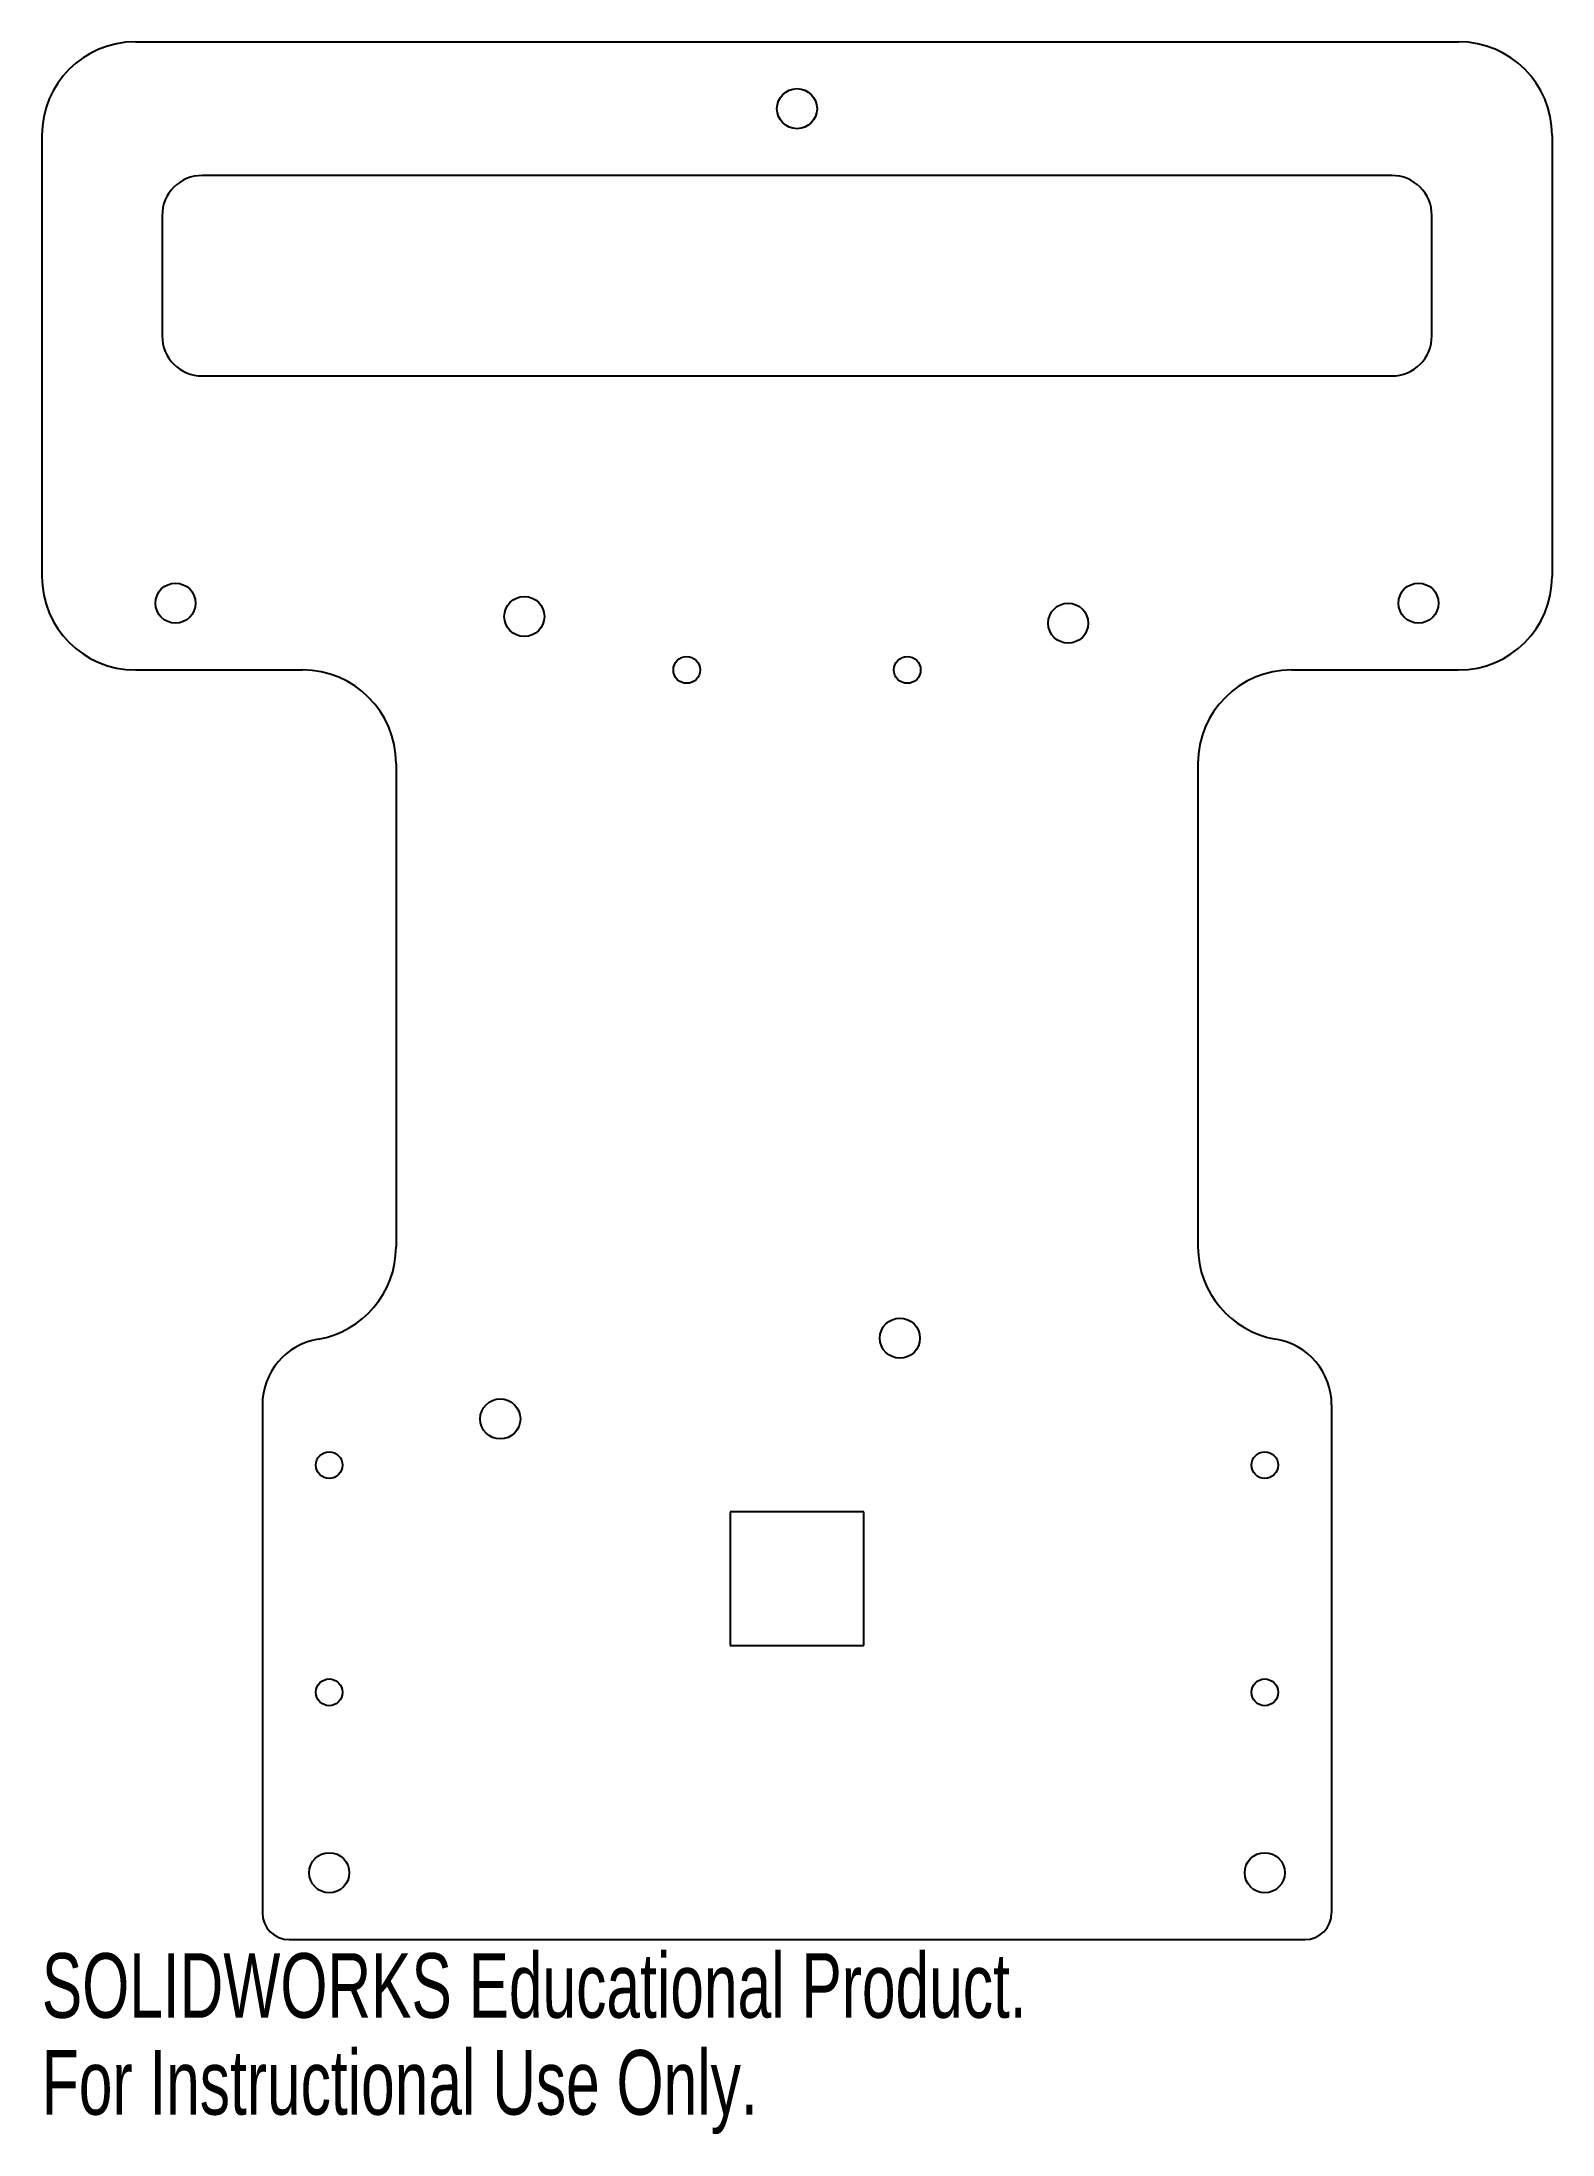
# Model space of a CAD drawing. Header units: millimetres. Extents: x 0 to 113, y -110 to 47.
import ezdxf

# ---------------------------------------------------------------- set-up
doc = ezdxf.new("R2010")
doc.units = ezdxf.units.MM
doc.styles.add('SLDTEXTSTYLE0', font='TXT', dxfattribs={"width": 0.7})

msp = doc.modelspace()

# ---------------------------------------------------------------- linework, layer by layer
at = {"color": 7, "linetype": 'Continuous', "lineweight": 25}
for p, q in [((7, 47), (106, 47)), ((0, 40), (0, 7)), ((113, 40), (113, 7)), ((101, 37), (12, 37)), ((9, 34), (9, 25)), ((104, 25), (104, 34)), ((12, 22), (101, 22)), ((7, 0), (19.5, 0)), ((93.5, 0), (106, 0)), ((26.5, -7), (26.5, -43.17)), ((86.5, -7), (86.5, -43.17)), ((16.5, -55), (16.5, -93)), ((96.5, -55), (96.5, -93)), ((61.5, -63), (51.5, -63)), ((51.5, -63), (51.5, -73)), ((61.5, -73), (61.5, -63)), ((51.5, -73), (61.5, -73)), ((18.5, -95), (94.5, -95))]:
    msp.add_line(p, q, dxfattribs=at)
for centre, radius in [((56.5, 42), 1.5), ((10, 5), 1.5), ((103, 5), 1.5), ((36.1, 4), 1.5), ((76.79, 3.5), 1.5), ((48.25, 0), 1), ((64.75, 0), 1), ((64.2, -50), 1.5), ((34.3, -56.04), 1.5), ((21.5, -59.5), 1), ((91.5, -59.5), 1), ((21.5, -76.5), 1), ((91.5, -76.5), 1), ((21.5, -90), 1.5), ((91.5, -90), 1.5)]:
    msp.add_circle(centre, radius, dxfattribs=at)
for centre, radius, start, end in [((7, 40), 7, 90, 180), ((106, 40), 7, 0, 90), ((12, 34), 3, 90, 180), ((101, 34), 3, 0, 90), ((12, 25), 3, 180, 270), ((101, 25), 3, 270, 0), ((7, 7), 7, 180, 270), ((106, 7), 7, 270, 0), ((19.5, -7), 7, 0, 90), ((93.5, -7), 7, 90, 180), ((19.5, -43.17), 7, 279.5941, 0), ((93.5, -43.17), 7, 180, 260.4059), ((21.5, -55), 5, 99.5941, 180), ((91.5, -55), 5, 0, 80.4059), ((18.5, -93), 2, 180, 270), ((94.5, -93), 2, 270, 0)]:
    msp.add_arc(centre, radius, start, end, dxfattribs=at)

# ---------------------------------------------------------------- texts
at = {"color": 7, "linetype": 'Continuous', "char_height": 4.8336, "attachment_point": 1, "style": 'SLDTEXTSTYLE0'}
for s, insert in [('SOLIDWORKS Educational Product.', (0, -96.02)), ('For Instructional Use Only.', (0, -103.27))]:
    msp.add_mtext(s, dxfattribs=dict(at, insert=insert))

doc.saveas('drawing.dxf')
